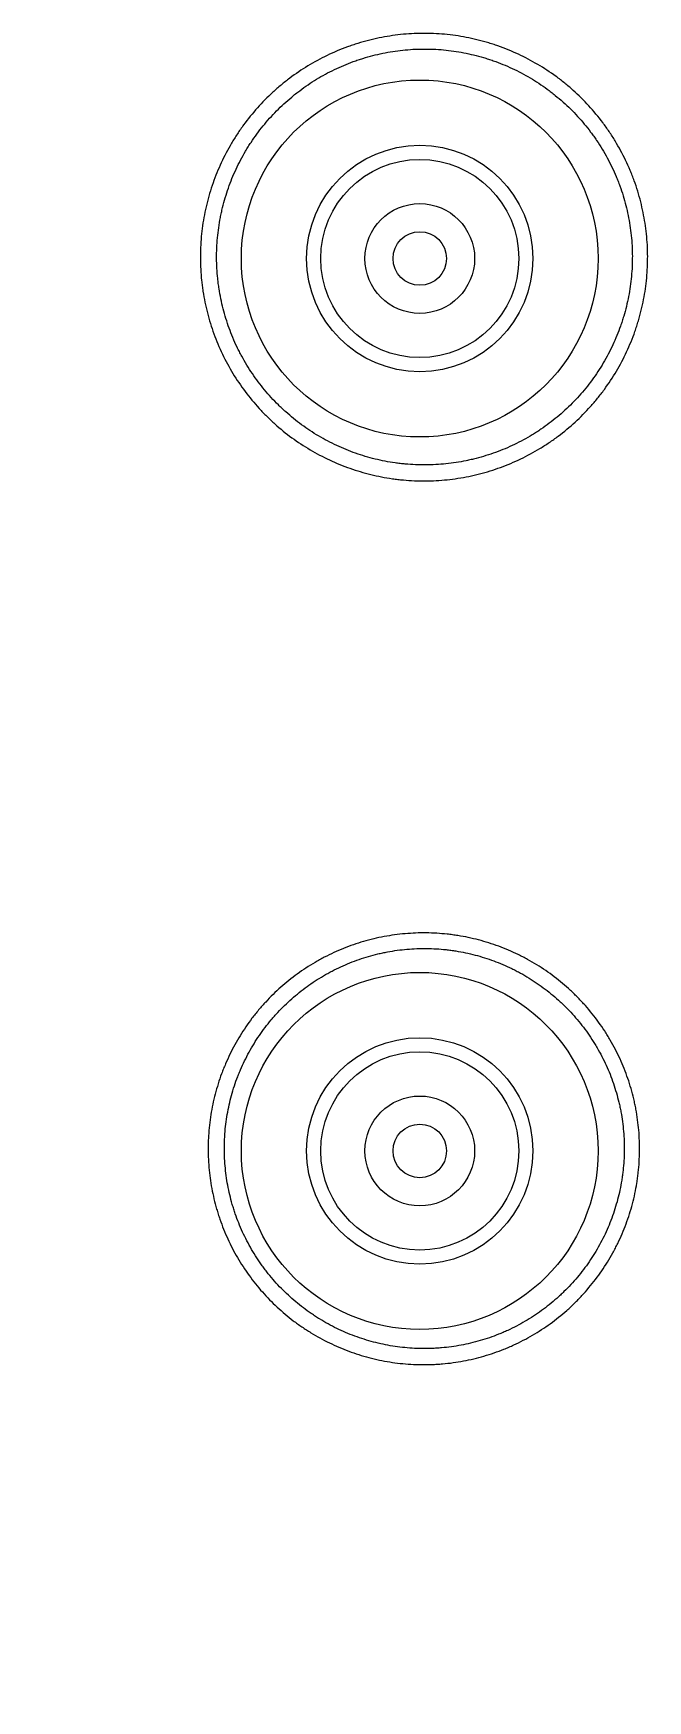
# Model space of a CAD drawing. Extents: x 60870 to 61464, y -29263 to -28843.
# Drawn here: x 60993.25 to 61007.03, y -29171.71 to -29134.34 of the extents above; entities that cross this region are included whole.
import ezdxf

# ---------------------------------------------------------------- set-up
doc = ezdxf.new("R2010")
doc.units = 0
doc.header["$LTSCALE"] = 7
doc.header["$MEASUREMENT"] = 0
doc.layers.add('08_ALL_FEATURES', color=7, linetype='CONTINUOUS')

msp = doc.modelspace()

# ---------------------------------------------------------------- linework, layer by layer
at = {"layer": '08_ALL_FEATURES', "color": 7, "linetype": 'Continuous'}
for centre, radius in [((61001.915, -29139.388), 4), ((61001.915, -29139.388), 2.537), ((61001.915, -29139.388), 2.221), ((61001.915, -29139.388), 1.23), ((61001.915, -29139.388), 0.6), ((61001.915, -29159.387), 4), ((61001.915, -29159.387), 2.537), ((61001.915, -29159.387), 2.221), ((61001.915, -29159.387), 1.23), ((61001.915, -29159.387), 0.6)]:
    msp.add_circle(centre, radius, dxfattribs=at)
for points, knots in [([(60997.489, -29141.53), (60997.417, -29141.38), (60997.354, -29141.229), (60997.241, -29140.921), (60997.145, -29140.608), (60997.078, -29140.287), (60997.047, -29140.083), (60997.041, -29140.042), (60997.031, -29139.96), (60997.026, -29139.919), (60997.013, -29139.796), (60997.006, -29139.714), (60996.993, -29139.468), (60996.991, -29139.141), (60997.021, -29138.815), (60997.056, -29138.572), (60997.069, -29138.491), (60997.101, -29138.329), (60997.118, -29138.247), (60997.177, -29138.007), (60997.224, -29137.85), (60997.332, -29137.541), (60997.394, -29137.39), (60997.532, -29137.094), (60997.608, -29136.948), (60997.714, -29136.771), (60997.735, -29136.735), (60997.779, -29136.665), (60997.846, -29136.561), (60997.916, -29136.46), (60998.062, -29136.261), (60998.268, -29136.008), (60998.497, -29135.775), (60998.679, -29135.608), (60998.741, -29135.554), (60998.836, -29135.475), (60998.868, -29135.449), (60998.933, -29135.397), (60998.966, -29135.372), (60999.131, -29135.249), (60999.402, -29135.065), (60999.689, -29134.909), (60999.984, -29134.768), (61000.135, -29134.704), (61000.33, -29134.633), (61000.369, -29134.619), (61000.447, -29134.593), (61000.565, -29134.555), (61000.683, -29134.521), (61000.921, -29134.46), (61001.241, -29134.394), (61001.567, -29134.36), (61001.813, -29134.346), (61001.895, -29134.343), (61002.061, -29134.342), (61002.143, -29134.344), (61002.39, -29134.354), (61002.716, -29134.385), (61003.037, -29134.446), (61003.275, -29134.504), (61003.355, -29134.525), (61003.473, -29134.56), (61003.512, -29134.573), (61003.591, -29134.598), (61003.63, -29134.611), (61003.825, -29134.68), (61003.978, -29134.742), (61004.274, -29134.88), (61004.563, -29135.032), (61004.837, -29135.212), (61005.004, -29135.333), (61005.037, -29135.358), (61005.102, -29135.408), (61005.135, -29135.434), (61005.231, -29135.512), (61005.294, -29135.566), (61005.478, -29135.73), (61005.711, -29135.96), (61005.921, -29136.212), (61006.044, -29136.377), (61006.069, -29136.41), (61006.117, -29136.477), (61006.14, -29136.511), (61006.21, -29136.614), (61006.255, -29136.684), (61006.383, -29136.895), (61006.461, -29137.04), (61006.568, -29137.262), (61006.619, -29137.375), (61006.665, -29137.49), (61006.695, -29137.567), (61006.71, -29137.605), (61006.781, -29137.8), (61006.829, -29137.957), (61006.91, -29138.274), (61006.975, -29138.594), (61007.009, -29138.92), (61007.021, -29139.126), (61007.022, -29139.167), (61007.025, -29139.25), (61007.026, -29139.291), (61007.026, -29139.415), (61007.024, -29139.497), (61007.014, -29139.743), (61006.983, -29140.069), (61006.921, -29140.39), (61006.862, -29140.629), (61006.841, -29140.708), (61006.806, -29140.827), (61006.793, -29140.866), (61006.768, -29140.945), (61006.754, -29140.984), (61006.686, -29141.179), (61006.624, -29141.331), (61006.485, -29141.627), (61006.409, -29141.772), (61006.242, -29142.053), (61006.152, -29142.19), (61006.006, -29142.389), (61005.955, -29142.455), (61005.851, -29142.583), (61005.798, -29142.646), (61005.633, -29142.829), (61005.403, -29143.061), (61005.152, -29143.27), (61004.955, -29143.418), (61004.888, -29143.465), (61004.785, -29143.535), (61004.75, -29143.557), (61004.681, -29143.602), (61004.646, -29143.624), (61004.469, -29143.731), (61004.181, -29143.887), (61003.88, -29144.013), (61003.573, -29144.125), (61003.416, -29144.174), (61003.216, -29144.225), (61003.175, -29144.235), (61003.095, -29144.253), (61002.974, -29144.28), (61002.853, -29144.301), (61002.61, -29144.339), (61002.285, -29144.373), (61001.958, -29144.375), (61001.711, -29144.364), (61001.629, -29144.358), (61001.505, -29144.347), (61001.464, -29144.343), (61001.382, -29144.333), (61001.341, -29144.328), (61001.138, -29144.299), (61000.816, -29144.236), (61000.503, -29144.143), (61000.194, -29144.035), (61000.042, -29143.973), (60999.741, -29143.833), (60999.596, -29143.756), (60999.314, -29143.59), (60999.042, -29143.41), (60998.787, -29143.204), (60998.634, -29143.066), (60998.603, -29143.039), (60998.543, -29142.982), (60998.513, -29142.953), (60998.425, -29142.866), (60998.368, -29142.807), (60998.201, -29142.625), (60997.992, -29142.373), (60997.809, -29142.103), (60997.639, -29141.823), (60997.561, -29141.679), (60997.489, -29141.53)], [0, 0, 0, 0, 0.015625, 0.015625, 0.03125, 0.046875, 0.046875, 0.050781, 0.050781, 0.054688, 0.054688, 0.0625, 0.0625, 0.078125, 0.09375, 0.09375, 0.101563, 0.101563, 0.109375, 0.109375, 0.125, 0.125, 0.140625, 0.140625, 0.15625, 0.15625, 0.160156, 0.160156, 0.164063, 0.171875, 0.171875, 0.1875, 0.203125, 0.203125, 0.210938, 0.210938, 0.214844, 0.214844, 0.21875, 0.21875, 0.234375, 0.25, 0.25, 0.265625, 0.265625, 0.269531, 0.269531, 0.273438, 0.28125, 0.28125, 0.296875, 0.3125, 0.3125, 0.320313, 0.320313, 0.328125, 0.328125, 0.34375, 0.359375, 0.359375, 0.367188, 0.367188, 0.371094, 0.371094, 0.375, 0.375, 0.390625, 0.390625, 0.40625, 0.421875, 0.421875, 0.425781, 0.425781, 0.429688, 0.429688, 0.4375, 0.4375, 0.453125, 0.46875, 0.46875, 0.472656, 0.472656, 0.476563, 0.476563, 0.484375, 0.484375, 0.5, 0.5, 0.507813, 0.511719, 0.511719, 0.515625, 0.515625, 0.53125, 0.53125, 0.546875, 0.5625, 0.5625, 0.566406, 0.566406, 0.570313, 0.570313, 0.578125, 0.578125, 0.59375, 0.609375, 0.609375, 0.617188, 0.617188, 0.621094, 0.621094, 0.625, 0.625, 0.640625, 0.640625, 0.65625, 0.65625, 0.671875, 0.671875, 0.679688, 0.679688, 0.6875, 0.6875, 0.703125, 0.71875, 0.71875, 0.726563, 0.726563, 0.730469, 0.730469, 0.734375, 0.734375, 0.75, 0.765625, 0.765625, 0.78125, 0.78125, 0.785156, 0.785156, 0.789063, 0.796875, 0.796875, 0.8125, 0.828125, 0.828125, 0.835938, 0.835938, 0.839844, 0.839844, 0.84375, 0.84375, 0.859375, 0.875, 0.875, 0.890625, 0.890625, 0.90625, 0.90625, 0.921875, 0.9375, 0.9375, 0.941406, 0.941406, 0.945313, 0.945313, 0.953125, 0.953125, 0.96875, 0.984375, 0.984375, 1, 1, 1, 1]), ([(60997.818, -29141.372), (60997.835, -29141.407), (60997.852, -29141.441), (60997.887, -29141.51), (60997.941, -29141.611), (60997.998, -29141.711), (60998.116, -29141.906), (60998.287, -29142.157), (60998.481, -29142.391), (60998.636, -29142.56), (60998.689, -29142.615), (60998.771, -29142.696), (60998.799, -29142.723), (60998.855, -29142.776), (60998.883, -29142.802), (60999.025, -29142.929), (60999.262, -29143.121), (60999.515, -29143.288), (60999.712, -29143.404), (60999.778, -29143.441), (60999.914, -29143.513), (60999.982, -29143.547), (61000.192, -29143.644), (61000.333, -29143.702), (61000.62, -29143.802), (61000.911, -29143.889), (61001.21, -29143.947), (61001.4, -29143.974), (61001.438, -29143.978), (61001.514, -29143.987), (61001.552, -29143.991), (61001.667, -29144.002), (61001.743, -29144.007), (61001.972, -29144.017), (61002.276, -29144.015), (61002.578, -29143.984), (61002.804, -29143.949), (61002.879, -29143.936), (61002.992, -29143.913), (61003.029, -29143.904), (61003.104, -29143.887), (61003.141, -29143.878), (61003.327, -29143.83), (61003.473, -29143.785), (61003.759, -29143.681), (61004.039, -29143.563), (61004.307, -29143.419), (61004.47, -29143.319), (61004.503, -29143.299), (61004.568, -29143.257), (61004.6, -29143.236), (61004.695, -29143.172), (61004.757, -29143.127), (61004.94, -29142.99), (61005.174, -29142.796), (61005.388, -29142.58), (61005.541, -29142.41), (61005.59, -29142.352), (61005.687, -29142.233), (61005.734, -29142.172), (61005.87, -29141.986), (61005.954, -29141.859), (61006.109, -29141.598), (61006.18, -29141.464), (61006.309, -29141.188), (61006.366, -29141.047), (61006.43, -29140.866), (61006.442, -29140.83), (61006.466, -29140.756), (61006.5, -29140.647), (61006.53, -29140.536), (61006.585, -29140.314), (61006.642, -29140.016), (61006.671, -29139.713), (61006.681, -29139.484), (61006.682, -29139.408), (61006.682, -29139.292), (61006.681, -29139.254), (61006.679, -29139.177), (61006.677, -29139.139), (61006.667, -29138.948), (61006.635, -29138.645), (61006.575, -29138.347), (61006.499, -29138.053), (61006.455, -29137.907), (61006.389, -29137.726), (61006.375, -29137.69), (61006.347, -29137.618), (61006.304, -29137.512), (61006.257, -29137.407), (61006.158, -29137.2), (61006.085, -29137.066), (61005.966, -29136.87), (61005.924, -29136.805), (61005.859, -29136.709), (61005.837, -29136.678), (61005.793, -29136.615), (61005.68, -29136.461), (61005.46, -29136.197), (61005.244, -29135.983), (61005.073, -29135.83), (61005.014, -29135.781), (61004.925, -29135.708), (61004.895, -29135.684), (61004.834, -29135.637), (61004.803, -29135.614), (61004.649, -29135.501), (61004.394, -29135.334), (61004.125, -29135.193), (61003.85, -29135.064), (61003.708, -29135.007), (61003.527, -29134.943), (61003.49, -29134.931), (61003.417, -29134.907), (61003.308, -29134.873), (61003.197, -29134.844), (61002.975, -29134.79), (61002.677, -29134.732), (61002.374, -29134.704), (61002.145, -29134.695), (61002.069, -29134.693), (61001.915, -29134.694), (61001.838, -29134.696), (61001.609, -29134.709), (61001.306, -29134.741), (61001.009, -29134.802), (61000.788, -29134.859), (61000.715, -29134.88), (61000.605, -29134.914), (61000.569, -29134.925), (61000.496, -29134.95), (61000.46, -29134.963), (61000.279, -29135.029), (61000.138, -29135.088), (60999.864, -29135.22), (60999.597, -29135.364), (60999.345, -29135.535), (60999.192, -29135.65), (60999.162, -29135.673), (60999.101, -29135.721), (60999.072, -29135.745), (60998.983, -29135.819), (60998.925, -29135.869), (60998.756, -29136.024), (60998.543, -29136.24), (60998.351, -29136.476), (60998.216, -29136.66), (60998.151, -29136.754), (60998.089, -29136.851), (60998.048, -29136.916), (60998.028, -29136.949), (60997.93, -29137.114), (60997.859, -29137.249), (60997.731, -29137.525), (60997.673, -29137.665), (60997.573, -29137.952), (60997.529, -29138.098), (60997.484, -29138.284), (60997.475, -29138.322), (60997.458, -29138.397), (60997.451, -29138.434), (60997.429, -29138.547), (60997.416, -29138.623), (60997.384, -29138.849), (60997.356, -29139.152), (60997.358, -29139.456), (60997.37, -29139.684), (60997.376, -29139.761), (60997.388, -29139.875), (60997.392, -29139.913), (60997.402, -29139.99), (60997.408, -29140.028), (60997.437, -29140.217), (60997.498, -29140.516), (60997.588, -29140.806), (60997.692, -29141.092), (60997.752, -29141.233), (60997.818, -29141.372)], [0, 0, 0, 0, 0.003906, 0.003906, 0.007812, 0.015625, 0.015625, 0.03125, 0.046875, 0.046875, 0.054687, 0.054687, 0.058594, 0.058594, 0.0625, 0.0625, 0.078125, 0.09375, 0.09375, 0.101562, 0.101562, 0.109375, 0.109375, 0.125, 0.125, 0.140625, 0.15625, 0.15625, 0.160156, 0.160156, 0.164062, 0.164062, 0.171875, 0.171875, 0.1875, 0.203125, 0.203125, 0.210937, 0.210937, 0.214844, 0.214844, 0.21875, 0.21875, 0.234375, 0.234375, 0.25, 0.265625, 0.265625, 0.269531, 0.269531, 0.273437, 0.273437, 0.28125, 0.28125, 0.296875, 0.3125, 0.3125, 0.320312, 0.320312, 0.328125, 0.328125, 0.34375, 0.34375, 0.359375, 0.359375, 0.375, 0.375, 0.378906, 0.378906, 0.382812, 0.390625, 0.390625, 0.40625, 0.421875, 0.421875, 0.429687, 0.429687, 0.433594, 0.433594, 0.4375, 0.4375, 0.453125, 0.46875, 0.46875, 0.484375, 0.484375, 0.488281, 0.488281, 0.492187, 0.5, 0.5, 0.515625, 0.515625, 0.523437, 0.523437, 0.527344, 0.527344, 0.53125, 0.546875, 0.5625, 0.5625, 0.570312, 0.570312, 0.574219, 0.574219, 0.578125, 0.578125, 0.59375, 0.609375, 0.609375, 0.625, 0.625, 0.628906, 0.628906, 0.632812, 0.640625, 0.640625, 0.65625, 0.671875, 0.671875, 0.679687, 0.679687, 0.6875, 0.6875, 0.703125, 0.71875, 0.71875, 0.726562, 0.726562, 0.730469, 0.730469, 0.734375, 0.734375, 0.75, 0.75, 0.765625, 0.78125, 0.78125, 0.785156, 0.785156, 0.789062, 0.789062, 0.796875, 0.796875, 0.8125, 0.828125, 0.828125, 0.835937, 0.839844, 0.839844, 0.84375, 0.84375, 0.859375, 0.859375, 0.875, 0.875, 0.890625, 0.890625, 0.894531, 0.894531, 0.898437, 0.898437, 0.90625, 0.90625, 0.921875, 0.9375, 0.9375, 0.945312, 0.945312, 0.949219, 0.949219, 0.953125, 0.953125, 0.96875, 0.984375, 0.984375, 1, 1, 1, 1]), ([(60998.088, -29162.177), (60997.994, -29162.048), (60997.908, -29161.915), (60997.748, -29161.642), (60997.603, -29161.362), (60997.485, -29161.068), (60997.42, -29160.88), (60997.407, -29160.842), (60997.383, -29160.766), (60997.371, -29160.728), (60997.338, -29160.613), (60997.318, -29160.537), (60997.263, -29160.306), (60997.205, -29159.995), (60997.178, -29159.681), (60997.169, -29159.444), (60997.168, -29159.365), (60997.169, -29159.245), (60997.17, -29159.205), (60997.173, -29159.125), (60997.175, -29159.086), (60997.187, -29158.887), (60997.204, -29158.73), (60997.254, -29158.418), (60997.287, -29158.264), (60997.367, -29157.959), (60997.414, -29157.808), (60997.484, -29157.621), (60997.498, -29157.584), (60997.528, -29157.51), (60997.573, -29157.4), (60997.623, -29157.291), (60997.727, -29157.078), (60997.878, -29156.802), (60998.057, -29156.542), (60998.2, -29156.352), (60998.25, -29156.29), (60998.327, -29156.198), (60998.353, -29156.168), (60998.406, -29156.108), (60998.432, -29156.079), (60998.567, -29155.933), (60998.793, -29155.713), (60999.039, -29155.515), (60999.295, -29155.33), (60999.428, -29155.243), (60999.6, -29155.143), (60999.635, -29155.123), (60999.704, -29155.084), (60999.809, -29155.028), (60999.916, -29154.976), (61000.131, -29154.877), (61000.424, -29154.76), (61000.727, -29154.671), (61000.958, -29154.616), (61001.036, -29154.599), (61001.193, -29154.57), (61001.272, -29154.557), (61001.508, -29154.525), (61001.822, -29154.497), (61002.137, -29154.501), (61002.374, -29154.515), (61002.453, -29154.521), (61002.571, -29154.534), (61002.611, -29154.539), (61002.69, -29154.55), (61002.729, -29154.555), (61002.926, -29154.587), (61003.081, -29154.619), (61003.387, -29154.699), (61003.687, -29154.794), (61003.978, -29154.918), (61004.157, -29155.005), (61004.192, -29155.023), (61004.263, -29155.059), (61004.299, -29155.078), (61004.403, -29155.135), (61004.472, -29155.175), (61004.675, -29155.3), (61004.936, -29155.478), (61005.178, -29155.682), (61005.324, -29155.817), (61005.353, -29155.844), (61005.41, -29155.9), (61005.438, -29155.928), (61005.522, -29156.014), (61005.576, -29156.072), (61005.734, -29156.25), (61005.834, -29156.374), (61005.973, -29156.567), (61006.041, -29156.665), (61006.105, -29156.766), (61006.146, -29156.834), (61006.167, -29156.868), (61006.267, -29157.041), (61006.34, -29157.182), (61006.472, -29157.469), (61006.589, -29157.761), (61006.677, -29158.065), (61006.723, -29158.258), (61006.732, -29158.297), (61006.748, -29158.375), (61006.756, -29158.414), (61006.778, -29158.532), (61006.79, -29158.61), (61006.822, -29158.846), (61006.849, -29159.16), (61006.845, -29159.476), (61006.831, -29159.712), (61006.824, -29159.791), (61006.811, -29159.91), (61006.806, -29159.95), (61006.795, -29160.029), (61006.789, -29160.068), (61006.758, -29160.265), (61006.725, -29160.42), (61006.644, -29160.725), (61006.597, -29160.875), (61006.487, -29161.17), (61006.425, -29161.316), (61006.337, -29161.495), (61006.319, -29161.53), (61006.283, -29161.601), (61006.226, -29161.707), (61006.166, -29161.81), (61006.042, -29162.012), (61005.863, -29162.271), (61005.66, -29162.513), (61005.499, -29162.687), (61005.443, -29162.744), (61005.358, -29162.827), (61005.329, -29162.855), (61005.27, -29162.909), (61005.241, -29162.936), (61005.092, -29163.068), (61004.845, -29163.265), (61004.581, -29163.437), (61004.309, -29163.596), (61004.168, -29163.669), (61003.987, -29163.752), (61003.95, -29163.769), (61003.877, -29163.8), (61003.767, -29163.846), (61003.655, -29163.887), (61003.431, -29163.964), (61003.129, -29164.052), (61002.818, -29164.11), (61002.583, -29164.143), (61002.504, -29164.151), (61002.384, -29164.162), (61002.345, -29164.165), (61002.265, -29164.17), (61002.225, -29164.172), (61002.027, -29164.179), (61001.711, -29164.175), (61001.398, -29164.141), (61001.164, -29164.103), (61001.086, -29164.089), (61000.931, -29164.056), (61000.853, -29164.038), (61000.622, -29163.977), (61000.47, -29163.929), (61000.174, -29163.819), (60999.885, -29163.695), (60999.607, -29163.543), (60999.438, -29163.44), (60999.405, -29163.418), (60999.338, -29163.375), (60999.305, -29163.353), (60999.206, -29163.285), (60999.141, -29163.239), (60998.952, -29163.095), (60998.711, -29162.892), (60998.49, -29162.667), (60998.281, -29162.43), (60998.182, -29162.307), (60998.088, -29162.177)], [0, 0, 0, 0, 0.015625, 0.015625, 0.03125, 0.046875, 0.046875, 0.050781, 0.050781, 0.054688, 0.054688, 0.0625, 0.0625, 0.078125, 0.09375, 0.09375, 0.101563, 0.101563, 0.105469, 0.105469, 0.109375, 0.109375, 0.125, 0.125, 0.140625, 0.140625, 0.15625, 0.15625, 0.160156, 0.160156, 0.164063, 0.171875, 0.171875, 0.1875, 0.203125, 0.203125, 0.210938, 0.210938, 0.214844, 0.214844, 0.21875, 0.21875, 0.234375, 0.25, 0.25, 0.265625, 0.265625, 0.269531, 0.269531, 0.273438, 0.28125, 0.28125, 0.296875, 0.3125, 0.3125, 0.320313, 0.320313, 0.328125, 0.328125, 0.34375, 0.359375, 0.359375, 0.367188, 0.367188, 0.371094, 0.371094, 0.375, 0.375, 0.390625, 0.390625, 0.40625, 0.421875, 0.421875, 0.425781, 0.425781, 0.429688, 0.429688, 0.4375, 0.4375, 0.453125, 0.46875, 0.46875, 0.472656, 0.472656, 0.476563, 0.476563, 0.484375, 0.484375, 0.5, 0.5, 0.507813, 0.511719, 0.511719, 0.515625, 0.515625, 0.53125, 0.53125, 0.546875, 0.5625, 0.5625, 0.566406, 0.566406, 0.570313, 0.570313, 0.578125, 0.578125, 0.59375, 0.609375, 0.609375, 0.617188, 0.617188, 0.621094, 0.621094, 0.625, 0.625, 0.640625, 0.640625, 0.65625, 0.65625, 0.671875, 0.671875, 0.675781, 0.675781, 0.679688, 0.6875, 0.6875, 0.703125, 0.71875, 0.71875, 0.726563, 0.726563, 0.730469, 0.730469, 0.734375, 0.734375, 0.75, 0.765625, 0.765625, 0.78125, 0.78125, 0.785156, 0.785156, 0.789063, 0.796875, 0.796875, 0.8125, 0.828125, 0.828125, 0.835938, 0.835938, 0.839844, 0.839844, 0.84375, 0.84375, 0.859375, 0.875, 0.875, 0.882813, 0.882813, 0.890625, 0.890625, 0.90625, 0.90625, 0.921875, 0.9375, 0.9375, 0.941406, 0.941406, 0.945313, 0.945313, 0.953125, 0.953125, 0.96875, 0.984375, 0.984375, 1, 1, 1, 1]), ([(60998.384, -29161.963), (60998.406, -29161.993), (60998.428, -29162.023), (60998.473, -29162.082), (60998.541, -29162.169), (60998.612, -29162.253), (60998.758, -29162.418), (60998.963, -29162.626), (60999.187, -29162.815), (60999.362, -29162.948), (60999.422, -29162.991), (60999.513, -29163.054), (60999.544, -29163.074), (60999.606, -29163.115), (60999.637, -29163.134), (60999.794, -29163.231), (61000.051, -29163.371), (61000.319, -29163.486), (61000.594, -29163.588), (61000.734, -29163.632), (61001.02, -29163.708), (61001.164, -29163.738), (61001.453, -29163.784), (61001.744, -29163.816), (61002.036, -29163.819), (61002.22, -29163.812), (61002.257, -29163.811), (61002.331, -29163.806), (61002.368, -29163.803), (61002.478, -29163.794), (61002.551, -29163.785), (61002.77, -29163.756), (61003.057, -29163.702), (61003.338, -29163.62), (61003.546, -29163.549), (61003.649, -29163.51), (61003.751, -29163.468), (61003.819, -29163.439), (61003.853, -29163.424), (61004.021, -29163.347), (61004.151, -29163.279), (61004.403, -29163.131), (61004.648, -29162.972), (61004.877, -29162.789), (61005.015, -29162.667), (61005.042, -29162.642), (61005.096, -29162.592), (61005.123, -29162.566), (61005.202, -29162.489), (61005.254, -29162.436), (61005.403, -29162.275), (61005.592, -29162.051), (61005.757, -29161.81), (61005.872, -29161.623), (61005.909, -29161.56), (61005.981, -29161.43), (61006.015, -29161.365), (61006.112, -29161.166), (61006.169, -29161.031), (61006.271, -29160.757), (61006.315, -29160.618), (61006.39, -29160.335), (61006.42, -29160.192), (61006.45, -29160.009), (61006.455, -29159.973), (61006.465, -29159.899), (61006.479, -29159.789), (61006.488, -29159.68), (61006.502, -29159.46), (61006.505, -29159.168), (61006.48, -29158.877), (61006.451, -29158.658), (61006.439, -29158.586), (61006.419, -29158.477), (61006.412, -29158.44), (61006.396, -29158.368), (61006.388, -29158.332), (61006.346, -29158.153), (61006.264, -29157.871), (61006.156, -29157.6), (61006.034, -29157.334), (61005.966, -29157.204), (61005.873, -29157.044), (61005.854, -29157.012), (61005.815, -29156.949), (61005.756, -29156.856), (61005.694, -29156.765), (61005.564, -29156.586), (61005.472, -29156.471), (61005.326, -29156.306), (61005.275, -29156.252), (61005.198, -29156.172), (61005.172, -29156.146), (61005.119, -29156.095), (61005.092, -29156.069), (61004.957, -29155.944), (61004.732, -29155.756), (61004.49, -29155.59), (61004.303, -29155.475), (61004.239, -29155.438), (61004.142, -29155.384), (61004.109, -29155.367), (61004.043, -29155.333), (61004.01, -29155.317), (61003.845, -29155.236), (61003.575, -29155.121), (61003.297, -29155.034), (61003.014, -29154.959), (61002.87, -29154.929), (61002.687, -29154.9), (61002.651, -29154.895), (61002.578, -29154.885), (61002.468, -29154.871), (61002.358, -29154.862), (61002.139, -29154.849), (61001.847, -29154.846), (61001.555, -29154.871), (61001.337, -29154.901), (61001.264, -29154.913), (61001.155, -29154.934), (61001.119, -29154.941), (61001.047, -29154.956), (61001.011, -29154.964), (61000.832, -29155.007), (61000.551, -29155.089), (61000.28, -29155.198), (61000.08, -29155.289), (60999.981, -29155.338), (60999.884, -29155.39), (60999.819, -29155.425), (60999.787, -29155.444), (60999.628, -29155.537), (60999.504, -29155.617), (60999.268, -29155.789), (60999.04, -29155.972), (60998.83, -29156.176), (60998.705, -29156.311), (60998.68, -29156.338), (60998.631, -29156.394), (60998.607, -29156.422), (60998.536, -29156.507), (60998.49, -29156.564), (60998.357, -29156.74), (60998.192, -29156.981), (60998.051, -29157.237), (60997.954, -29157.435), (60997.909, -29157.535), (60997.866, -29157.637), (60997.839, -29157.706), (60997.825, -29157.74), (60997.761, -29157.914), (60997.717, -29158.054), (60997.643, -29158.336), (60997.613, -29158.479), (60997.566, -29158.768), (60997.55, -29158.913), (60997.539, -29159.097), (60997.537, -29159.134), (60997.534, -29159.208), (60997.533, -29159.245), (60997.532, -29159.356), (60997.533, -29159.43), (60997.541, -29159.649), (60997.567, -29159.941), (60997.62, -29160.228), (60997.671, -29160.442), (60997.69, -29160.513), (60997.721, -29160.62), (60997.732, -29160.655), (60997.754, -29160.726), (60997.766, -29160.761), (60997.826, -29160.935), (60997.935, -29161.207), (60998.07, -29161.467), (60998.217, -29161.72), (60998.298, -29161.843), (60998.384, -29161.963)], [0, 0, 0, 0, 0.003906, 0.003906, 0.007812, 0.015625, 0.015625, 0.03125, 0.046875, 0.046875, 0.054687, 0.054687, 0.058594, 0.058594, 0.0625, 0.0625, 0.078125, 0.09375, 0.09375, 0.109375, 0.109375, 0.125, 0.125, 0.140625, 0.15625, 0.15625, 0.160156, 0.160156, 0.164062, 0.164062, 0.171875, 0.171875, 0.1875, 0.203125, 0.203125, 0.210937, 0.214844, 0.214844, 0.21875, 0.21875, 0.234375, 0.234375, 0.25, 0.265625, 0.265625, 0.269531, 0.269531, 0.273437, 0.273437, 0.28125, 0.28125, 0.296875, 0.3125, 0.3125, 0.320312, 0.320312, 0.328125, 0.328125, 0.34375, 0.34375, 0.359375, 0.359375, 0.375, 0.375, 0.378906, 0.378906, 0.382812, 0.390625, 0.390625, 0.40625, 0.421875, 0.421875, 0.429687, 0.429687, 0.433594, 0.433594, 0.4375, 0.4375, 0.453125, 0.46875, 0.46875, 0.484375, 0.484375, 0.488281, 0.488281, 0.492187, 0.5, 0.5, 0.515625, 0.515625, 0.523437, 0.523437, 0.527344, 0.527344, 0.53125, 0.53125, 0.546875, 0.5625, 0.5625, 0.570312, 0.570312, 0.574219, 0.574219, 0.578125, 0.578125, 0.59375, 0.609375, 0.609375, 0.625, 0.625, 0.628906, 0.628906, 0.632812, 0.640625, 0.640625, 0.65625, 0.671875, 0.671875, 0.679687, 0.679687, 0.683594, 0.683594, 0.6875, 0.6875, 0.703125, 0.71875, 0.71875, 0.726562, 0.730469, 0.730469, 0.734375, 0.734375, 0.75, 0.75, 0.765625, 0.78125, 0.78125, 0.785156, 0.785156, 0.789062, 0.789062, 0.796875, 0.796875, 0.8125, 0.828125, 0.828125, 0.835937, 0.839844, 0.839844, 0.84375, 0.84375, 0.859375, 0.859375, 0.875, 0.875, 0.890625, 0.890625, 0.894531, 0.894531, 0.898437, 0.898437, 0.90625, 0.90625, 0.921875, 0.9375, 0.9375, 0.945312, 0.945312, 0.949219, 0.949219, 0.953125, 0.953125, 0.96875, 0.984375, 0.984375, 1, 1, 1, 1]), ([(60952.799, -29163.669), (60952.996, -29165.03), (60953.251, -29166.372), (60953.871, -29169.018), (60954.236, -29170.323), (60955.075, -29172.895), (60955.55, -29174.163), (60956.609, -29176.661), (60957.193, -29177.892), (60957.915, -29179.255), (60958.036, -29179.482), (60958.16, -29179.708), (60958.243, -29179.858), (60958.284, -29179.933), (60958.493, -29180.309), (60958.664, -29180.606), (60959.183, -29181.493), (60959.541, -29182.074), (60960.65, -29183.792), (60961.435, -29184.9), (60963.095, -29187.044), (60963.97, -29188.08), (60965.812, -29190.08), (60966.778, -29191.043), (60967.918, -29192.084), (60968.045, -29192.199), (60968.237, -29192.371), (60968.301, -29192.428), (60968.43, -29192.542), (60968.753, -29192.826), (60969.078, -29193.104), (60969.865, -29193.763), (60970.398, -29194.19), (60972.019, -29195.433), (60973.131, -29196.211), (60975.416, -29197.671), (60976.589, -29198.352), (60978.997, -29199.614), (60980.232, -29200.196), (60981.658, -29200.793), (60981.817, -29200.859), (60982.135, -29200.988), (60982.613, -29201.179), (60983.093, -29201.362), (60984.055, -29201.717), (60984.7, -29201.939), (60986.643, -29202.563), (60989.261, -29203.28), (60991.929, -29203.772), (60994.623, -29204.15), (60995.983, -29204.282), (60997.356, -29204.355)], [0, 0, 0, 0, 0.0625, 0.0625, 0.125, 0.125, 0.1875, 0.1875, 0.25, 0.25, 0.257812, 0.261719, 0.261719, 0.265625, 0.265625, 0.28125, 0.28125, 0.3125, 0.3125, 0.375, 0.375, 0.4375, 0.4375, 0.5, 0.5, 0.507813, 0.507813, 0.511719, 0.511719, 0.515625, 0.53125, 0.53125, 0.5625, 0.5625, 0.625, 0.625, 0.6875, 0.6875, 0.75, 0.75, 0.757813, 0.757813, 0.765625, 0.78125, 0.78125, 0.8125, 0.8125, 0.875, 0.9375, 0.9375, 1, 1, 1, 1]), ([(60997.367, -29204.127), (60996.001, -29204.054), (60994.648, -29203.923), (60991.967, -29203.547), (60989.311, -29203.058), (60986.706, -29202.344), (60984.772, -29201.723), (60984.13, -29201.502), (60983.173, -29201.149), (60982.695, -29200.967), (60982.219, -29200.776), (60981.903, -29200.648), (60981.745, -29200.582), (60980.326, -29199.988), (60979.097, -29199.409), (60976.7, -29198.153), (60975.532, -29197.475), (60973.258, -29196.023), (60972.152, -29195.248), (60970.538, -29194.011), (60970.008, -29193.586), (60969.225, -29192.93), (60968.901, -29192.653), (60968.58, -29192.371), (60968.452, -29192.258), (60968.388, -29192.201), (60968.197, -29192.03), (60968.07, -29191.915), (60966.936, -29190.879), (60965.974, -29189.92), (60964.142, -29187.931), (60963.27, -29186.9), (60961.618, -29184.766), (60960.837, -29183.663), (60959.734, -29181.954), (60959.378, -29181.375), (60958.861, -29180.493), (60958.691, -29180.196), (60958.483, -29179.823), (60958.442, -29179.748), (60958.359, -29179.598), (60958.236, -29179.373), (60958.115, -29179.147), (60957.397, -29177.791), (60956.815, -29176.566), (60955.762, -29174.08), (60955.29, -29172.818), (60954.454, -29170.258), (60954.091, -29168.96), (60953.474, -29166.326), (60953.221, -29164.991), (60953.024, -29163.637)], [0, 0, 0, 0, 0.0625, 0.0625, 0.125, 0.1875, 0.1875, 0.21875, 0.21875, 0.234375, 0.242188, 0.242188, 0.25, 0.25, 0.3125, 0.3125, 0.375, 0.375, 0.4375, 0.4375, 0.46875, 0.46875, 0.484375, 0.488281, 0.488281, 0.492188, 0.492188, 0.5, 0.5, 0.5625, 0.5625, 0.625, 0.625, 0.6875, 0.6875, 0.71875, 0.71875, 0.734375, 0.734375, 0.738281, 0.738281, 0.742188, 0.75, 0.75, 0.8125, 0.8125, 0.875, 0.875, 0.9375, 0.9375, 1, 1, 1, 1]), ([(60953.981, -29163.506), (60954.173, -29164.832), (60954.421, -29166.139), (60955.025, -29168.718), (60955.381, -29169.989), (60956.199, -29172.495), (60956.661, -29173.731), (60957.693, -29176.165), (60958.263, -29177.364), (60958.966, -29178.693), (60959.084, -29178.914), (60959.204, -29179.134), (60959.285, -29179.28), (60959.326, -29179.354), (60959.53, -29179.719), (60959.695, -29180.01), (60960.202, -29180.873), (60960.551, -29181.44), (60961.631, -29183.114), (60962.395, -29184.193), (60964.013, -29186.283), (60964.866, -29187.292), (60966.66, -29189.24), (60967.602, -29190.179), (60968.713, -29191.194), (60968.837, -29191.306), (60969.024, -29191.473), (60969.087, -29191.529), (60969.212, -29191.64), (60969.526, -29191.916), (60969.843, -29192.188), (60970.61, -29192.83), (60971.129, -29193.245), (60972.709, -29194.456), (60973.792, -29195.215), (60976.019, -29196.637), (60977.162, -29197.301), (60979.509, -29198.531), (60980.712, -29199.098), (60982.101, -29199.68), (60982.256, -29199.744), (60982.566, -29199.87), (60983.032, -29200.056), (60983.499, -29200.234), (60984.437, -29200.58), (60985.065, -29200.797), (60986.959, -29201.404), (60989.51, -29202.103), (60992.11, -29202.582), (60994.735, -29202.951), (60996.059, -29203.079), (60997.397, -29203.15)], [0, 0, 0, 0, 0.0625, 0.0625, 0.125, 0.125, 0.1875, 0.1875, 0.25, 0.25, 0.257813, 0.261719, 0.261719, 0.265625, 0.265625, 0.28125, 0.28125, 0.3125, 0.3125, 0.375, 0.375, 0.4375, 0.4375, 0.5, 0.5, 0.507813, 0.507813, 0.511719, 0.511719, 0.515625, 0.53125, 0.53125, 0.5625, 0.5625, 0.625, 0.625, 0.6875, 0.6875, 0.75, 0.75, 0.757813, 0.757813, 0.765625, 0.78125, 0.78125, 0.8125, 0.8125, 0.875, 0.9375, 0.9375, 1, 1, 1, 1]), ([(60997.227, -29206.823), (60995.783, -29206.747), (60994.353, -29206.608), (60991.522, -29206.211), (60990.121, -29205.953), (60987.346, -29205.319), (60985.973, -29204.943), (60983.255, -29204.072), (60981.91, -29203.577), (60980.413, -29202.952), (60980.164, -29202.846), (60979.916, -29202.738), (60979.75, -29202.666), (60979.667, -29202.629), (60979.254, -29202.446), (60978.926, -29202.296), (60977.948, -29201.836), (60977.304, -29201.517), (60975.399, -29200.52), (60974.163, -29199.803), (60971.759, -29198.268), (60970.59, -29197.45), (60968.32, -29195.712), (60967.218, -29194.791), (60966.019, -29193.697), (60965.886, -29193.574), (60965.687, -29193.389), (60965.621, -29193.328), (60965.49, -29193.204), (60965.162, -29192.893), (60964.839, -29192.578), (60964.074, -29191.817), (60963.576, -29191.299), (60962.119, -29189.72), (60961.197, -29188.629), (60959.45, -29186.374), (60958.624, -29185.21), (60957.072, -29182.807), (60956.344, -29181.568), (60955.583, -29180.132), (60955.499, -29179.972), (60955.333, -29179.65), (60955.087, -29179.168), (60954.849, -29178.683), (60954.386, -29177.708), (60954.091, -29177.054), (60953.252, -29175.077), (60952.251, -29172.402), (60951.481, -29169.653), (60950.828, -29166.867), (60950.561, -29165.454), (60950.353, -29164.023)], [0, 0, 0, 0, 0.0625, 0.0625, 0.125, 0.125, 0.1875, 0.1875, 0.25, 0.25, 0.257812, 0.261719, 0.261719, 0.265625, 0.265625, 0.28125, 0.28125, 0.3125, 0.3125, 0.375, 0.375, 0.4375, 0.4375, 0.5, 0.5, 0.507812, 0.507812, 0.511719, 0.511719, 0.515625, 0.53125, 0.53125, 0.5625, 0.5625, 0.625, 0.625, 0.6875, 0.6875, 0.75, 0.75, 0.757812, 0.757812, 0.765625, 0.78125, 0.78125, 0.8125, 0.8125, 0.875, 0.9375, 0.9375, 1, 1, 1, 1]), ([(60951.309, -29163.892), (60951.513, -29165.295), (60951.775, -29166.68), (60952.415, -29169.411), (60953.17, -29172.106), (60954.151, -29174.728), (60954.974, -29176.666), (60955.262, -29177.307), (60955.717, -29178.262), (60955.95, -29178.738), (60956.191, -29179.211), (60956.353, -29179.526), (60956.436, -29179.683), (60957.182, -29181.091), (60957.895, -29182.305), (60959.417, -29184.661), (60960.226, -29185.802), (60961.939, -29188.012), (60962.843, -29189.081), (60964.271, -29190.63), (60964.759, -29191.137), (60965.509, -29191.884), (60965.826, -29192.192), (60966.147, -29192.496), (60966.276, -29192.618), (60966.341, -29192.679), (60966.535, -29192.86), (60966.665, -29192.98), (60967.841, -29194.053), (60968.921, -29194.955), (60971.146, -29196.659), (60972.292, -29197.461), (60974.649, -29198.966), (60975.861, -29199.668), (60977.728, -29200.646), (60978.359, -29200.959), (60979.318, -29201.409), (60979.639, -29201.556), (60980.044, -29201.736), (60980.125, -29201.772), (60980.288, -29201.843), (60980.531, -29201.949), (60980.776, -29202.052), (60982.243, -29202.665), (60983.561, -29203.151), (60986.225, -29204.004), (60987.571, -29204.373), (60990.291, -29204.994), (60991.665, -29205.247), (60994.44, -29205.636), (60995.841, -29205.772), (60997.257, -29205.848)], [0, 0, 0, 0, 0.0625, 0.0625, 0.125, 0.1875, 0.1875, 0.21875, 0.21875, 0.234375, 0.242187, 0.242187, 0.25, 0.25, 0.3125, 0.3125, 0.375, 0.375, 0.4375, 0.4375, 0.46875, 0.46875, 0.484375, 0.488281, 0.488281, 0.492187, 0.492187, 0.5, 0.5, 0.5625, 0.5625, 0.625, 0.625, 0.6875, 0.6875, 0.71875, 0.71875, 0.734375, 0.734375, 0.738281, 0.738281, 0.742187, 0.75, 0.75, 0.8125, 0.8125, 0.875, 0.875, 0.9375, 0.9375, 1, 1, 1, 1]), ([(60997.319, -29204.864), (60995.931, -29204.79), (60994.557, -29204.657), (60991.834, -29204.275), (60989.138, -29203.778), (60986.493, -29203.053), (60984.528, -29202.423), (60983.877, -29202.199), (60982.904, -29201.84), (60982.419, -29201.655), (60981.936, -29201.462), (60981.615, -29201.331), (60981.454, -29201.265), (60980.013, -29200.661), (60978.765, -29200.073), (60976.331, -29198.797), (60975.146, -29198.109), (60972.836, -29196.634), (60971.713, -29195.847), (60970.074, -29194.591), (60969.536, -29194.16), (60968.741, -29193.494), (60968.412, -29193.213), (60968.086, -29192.926), (60967.956, -29192.811), (60967.891, -29192.753), (60967.697, -29192.58), (60967.568, -29192.463), (60966.416, -29191.411), (60965.439, -29190.437), (60963.578, -29188.417), (60962.694, -29187.37), (60961.016, -29185.203), (60960.223, -29184.083), (60959.103, -29182.347), (60958.741, -29181.76), (60958.216, -29180.864), (60958.044, -29180.563), (60957.832, -29180.183), (60957.79, -29180.107), (60957.706, -29179.955), (60957.582, -29179.727), (60957.459, -29179.498), (60956.73, -29178.12), (60956.139, -29176.876), (60955.069, -29174.351), (60954.589, -29173.07), (60953.741, -29170.471), (60953.372, -29169.152), (60952.745, -29166.478), (60952.488, -29165.122), (60952.289, -29163.747)], [0, 0, 0, 0, 0.0625, 0.0625, 0.125, 0.1875, 0.1875, 0.21875, 0.21875, 0.234375, 0.242188, 0.242188, 0.25, 0.25, 0.3125, 0.3125, 0.375, 0.375, 0.4375, 0.4375, 0.46875, 0.46875, 0.484375, 0.488281, 0.488281, 0.492188, 0.492188, 0.5, 0.5, 0.5625, 0.5625, 0.625, 0.625, 0.6875, 0.6875, 0.71875, 0.71875, 0.734375, 0.734375, 0.738281, 0.738281, 0.742187, 0.75, 0.75, 0.8125, 0.8125, 0.875, 0.875, 0.9375, 0.9375, 1, 1, 1, 1])]:
    msp.add_open_spline(points, degree=3, knots=knots, dxfattribs=at)

doc.saveas('drawing.dxf')
